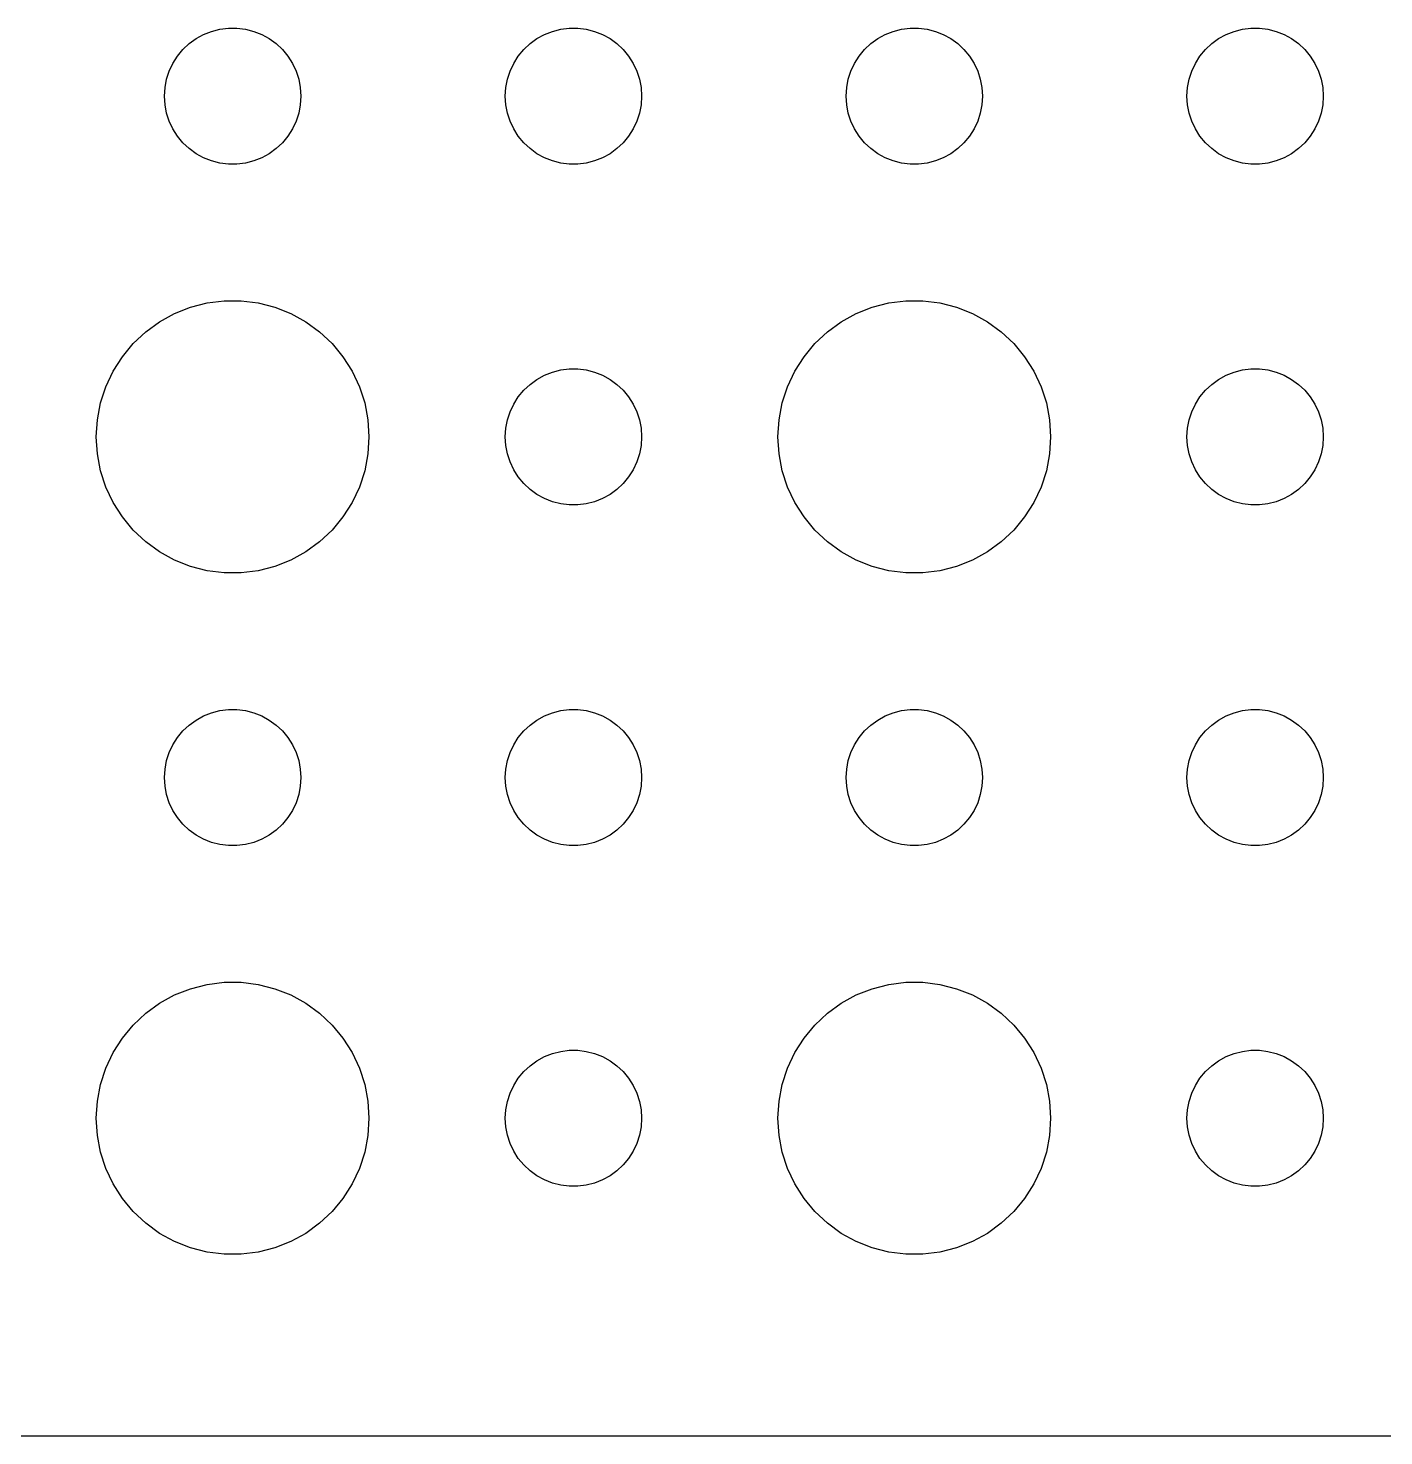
# Model space of a CAD drawing. Header units: metres. Extents: x -112 to 112, y -74 to 74.
# Drawn here: x -4.5 to 25.33, y -74.49 to -43.5 of the extents above; entities that cross this region are included whole.
import ezdxf

# ---------------------------------------------------------------- set-up
doc = ezdxf.new("R2010")
doc.units = ezdxf.units.M

msp = doc.modelspace()

# ---------------------------------------------------------------- linework, layer by layer
for p, q in [((-0.80373, -43.7335), (-0.63866, -43.6428)), ((-0.63866, -43.6428), (-0.46352, -43.5734)), ((-0.46352, -43.5734), (-0.28107, -43.5266)), ((-0.28107, -43.5266), (-0.09418, -43.503)), ((-0.09418, -43.503), (0.09418, -43.503)), ((0.09418, -43.503), (0.28107, -43.5266)), ((0.28107, -43.5266), (0.46352, -43.5734)), ((0.46352, -43.5734), (0.63866, -43.6428)), ((0.63866, -43.6428), (0.80373, -43.7335)), ((6.69626, -43.7335), (6.86133, -43.6428)), ((6.86133, -43.6428), (7.03647, -43.5734)), ((7.03647, -43.5734), (7.21892, -43.5266)), ((7.21892, -43.5266), (7.40581, -43.503)), ((7.40581, -43.503), (7.59418, -43.503)), ((7.59418, -43.503), (7.78107, -43.5266)), ((7.78107, -43.5266), (7.96352, -43.5734)), ((7.96352, -43.5734), (8.13866, -43.6428)), ((8.13866, -43.6428), (8.30373, -43.7335)), ((14.1963, -43.7335), (14.3613, -43.6428)), ((14.3613, -43.6428), (14.5365, -43.5734)), ((14.5365, -43.5734), (14.7189, -43.5266)), ((14.7189, -43.5266), (14.9058, -43.503)), ((14.9058, -43.503), (15.0942, -43.503)), ((15.0942, -43.503), (15.2811, -43.5266)), ((15.2811, -43.5266), (15.4635, -43.5734)), ((15.4635, -43.5734), (15.6387, -43.6428)), ((15.6387, -43.6428), (15.8037, -43.7335)), ((21.6963, -43.7335), (21.8613, -43.6428)), ((21.8613, -43.6428), (22.0365, -43.5734)), ((22.0365, -43.5734), (22.2189, -43.5266)), ((22.2189, -43.5266), (22.4058, -43.503)), ((22.4058, -43.503), (22.5942, -43.503)), ((22.5942, -43.503), (22.7811, -43.5266)), ((22.7811, -43.5266), (22.9635, -43.5734)), ((22.9635, -43.5734), (23.1387, -43.6428)), ((23.1387, -43.6428), (23.3037, -43.7335)), ((-1.21352, -44.1183), (-1.09344, -43.9732)), ((-1.09344, -43.9732), (-0.95613, -43.8442)), ((-0.95613, -43.8442), (-0.80373, -43.7335)), ((0.80373, -43.7335), (0.95613, -43.8442)), ((0.95613, -43.8442), (1.09344, -43.9732)), ((1.09344, -43.9732), (1.21352, -44.1183)), ((6.28647, -44.1183), (6.40654, -43.9732)), ((6.40654, -43.9732), (6.54385, -43.8442)), ((6.54385, -43.8442), (6.69626, -43.7335)), ((8.30373, -43.7335), (8.45613, -43.8442)), ((8.45613, -43.8442), (8.59344, -43.9732)), ((8.59344, -43.9732), (8.71352, -44.1183)), ((13.7865, -44.1183), (13.9065, -43.9732)), ((13.9065, -43.9732), (14.0439, -43.8442)), ((14.0439, -43.8442), (14.1963, -43.7335)), ((15.8037, -43.7335), (15.9561, -43.8442)), ((15.9561, -43.8442), (16.0934, -43.9732)), ((16.0934, -43.9732), (16.2135, -44.1183)), ((21.2865, -44.1183), (21.4065, -43.9732)), ((21.4065, -43.9732), (21.5439, -43.8442)), ((21.5439, -43.8442), (21.6963, -43.7335)), ((23.3037, -43.7335), (23.4561, -43.8442)), ((23.4561, -43.8442), (23.5934, -43.9732)), ((23.5934, -43.9732), (23.7135, -44.1183)), ((-1.39465, -44.4478), (-1.31445, -44.2774)), ((-1.31445, -44.2774), (-1.21352, -44.1183)), ((1.21352, -44.1183), (1.31445, -44.2774)), ((1.31445, -44.2774), (1.39465, -44.4478)), ((6.10533, -44.4478), (6.18553, -44.2774)), ((6.18553, -44.2774), (6.28647, -44.1183)), ((8.71352, -44.1183), (8.81445, -44.2774)), ((8.81445, -44.2774), (8.89465, -44.4478)), ((13.6053, -44.4478), (13.6855, -44.2774)), ((13.6855, -44.2774), (13.7865, -44.1183)), ((16.2135, -44.1183), (16.3145, -44.2774)), ((16.3145, -44.2774), (16.3947, -44.4478)), ((21.1053, -44.4478), (21.1855, -44.2774)), ((21.1855, -44.2774), (21.2865, -44.1183)), ((23.7135, -44.1183), (23.8145, -44.2774)), ((23.8145, -44.2774), (23.8947, -44.4478)), ((-1.45287, -44.627), (-1.39465, -44.4478)), ((1.39465, -44.4478), (1.45287, -44.627)), ((6.04712, -44.627), (6.10533, -44.4478)), ((8.89465, -44.4478), (8.95287, -44.627)), ((13.5471, -44.627), (13.6053, -44.4478)), ((16.3947, -44.4478), (16.4529, -44.627)), ((21.0471, -44.627), (21.1053, -44.4478)), ((23.8947, -44.4478), (23.9529, -44.627)), ((-1.5, -45), (-1.48816, -44.812)), ((-1.48816, -44.812), (-1.45287, -44.627)), ((1.45287, -44.627), (1.48816, -44.812)), ((1.48816, -44.812), (1.5, -45)), ((6, -45), (6.01183, -44.812)), ((6.01183, -44.812), (6.04712, -44.627)), ((8.95287, -44.627), (8.98816, -44.812)), ((8.98816, -44.812), (9, -45)), ((13.5, -45), (13.5118, -44.812)), ((13.5118, -44.812), (13.5471, -44.627)), ((16.4529, -44.627), (16.4882, -44.812)), ((16.4882, -44.812), (16.5, -45)), ((21, -45), (21.0118, -44.812)), ((21.0118, -44.812), (21.0471, -44.627)), ((23.9529, -44.627), (23.9882, -44.812)), ((23.9882, -44.812), (24, -45)), ((-1.48816, -45.188), (-1.5, -45)), ((-1.45287, -45.373), (-1.48816, -45.188)), ((1.48816, -45.188), (1.45287, -45.373)), ((1.5, -45), (1.48816, -45.188)), ((6.01183, -45.188), (6, -45)), ((6.04712, -45.373), (6.01183, -45.188)), ((8.98816, -45.188), (8.95287, -45.373)), ((9, -45), (8.98816, -45.188)), ((13.5118, -45.188), (13.5, -45)), ((13.5471, -45.373), (13.5118, -45.188)), ((16.4882, -45.188), (16.4529, -45.373)), ((16.5, -45), (16.4882, -45.188)), ((21.0118, -45.188), (21, -45)), ((21.0471, -45.373), (21.0118, -45.188)), ((23.9882, -45.188), (23.9529, -45.373)), ((24, -45), (23.9882, -45.188)), ((-1.39465, -45.5522), (-1.45287, -45.373)), ((1.45287, -45.373), (1.39465, -45.5522)), ((6.10533, -45.5522), (6.04712, -45.373)), ((8.95287, -45.373), (8.89465, -45.5522)), ((13.6053, -45.5522), (13.5471, -45.373)), ((16.4529, -45.373), (16.3947, -45.5522)), ((21.1053, -45.5522), (21.0471, -45.373)), ((23.9529, -45.373), (23.8947, -45.5522)), ((-1.31445, -45.7226), (-1.39465, -45.5522)), ((-1.21352, -45.8817), (-1.31445, -45.7226)), ((1.31445, -45.7226), (1.21352, -45.8817)), ((1.39465, -45.5522), (1.31445, -45.7226)), ((6.18553, -45.7226), (6.10533, -45.5522)), ((6.28647, -45.8817), (6.18553, -45.7226)), ((8.81445, -45.7226), (8.71352, -45.8817)), ((8.89465, -45.5522), (8.81445, -45.7226)), ((13.6855, -45.7226), (13.6053, -45.5522)), ((13.7865, -45.8817), (13.6855, -45.7226)), ((16.3145, -45.7226), (16.2135, -45.8817)), ((16.3947, -45.5522), (16.3145, -45.7226)), ((21.1855, -45.7226), (21.1053, -45.5522)), ((21.2865, -45.8817), (21.1855, -45.7226)), ((23.8145, -45.7226), (23.7135, -45.8817)), ((23.8947, -45.5522), (23.8145, -45.7226)), ((-1.09344, -46.0268), (-1.21352, -45.8817)), ((-0.95613, -46.1558), (-1.09344, -46.0268)), ((-0.80373, -46.2665), (-0.95613, -46.1558)), ((0.95613, -46.1558), (0.80373, -46.2665)), ((1.09344, -46.0268), (0.95613, -46.1558)), ((1.21352, -45.8817), (1.09344, -46.0268)), ((6.40654, -46.0268), (6.28647, -45.8817)), ((6.54385, -46.1558), (6.40654, -46.0268)), ((6.69626, -46.2665), (6.54385, -46.1558)), ((8.45613, -46.1558), (8.30373, -46.2665)), ((8.59344, -46.0268), (8.45613, -46.1558)), ((8.71352, -45.8817), (8.59344, -46.0268)), ((13.9065, -46.0268), (13.7865, -45.8817)), ((14.0439, -46.1558), (13.9065, -46.0268)), ((14.1963, -46.2665), (14.0439, -46.1558)), ((15.9561, -46.1558), (15.8037, -46.2665)), ((16.0934, -46.0268), (15.9561, -46.1558)), ((16.2135, -45.8817), (16.0934, -46.0268)), ((21.4065, -46.0268), (21.2865, -45.8817)), ((21.5439, -46.1558), (21.4065, -46.0268)), ((21.6963, -46.2665), (21.5439, -46.1558)), ((23.4561, -46.1558), (23.3037, -46.2665)), ((23.5934, -46.0268), (23.4561, -46.1558)), ((23.7135, -45.8817), (23.5934, -46.0268)), ((-0.63866, -46.3572), (-0.80373, -46.2665)), ((-0.46352, -46.4266), (-0.63866, -46.3572)), ((-0.28107, -46.4734), (-0.46352, -46.4266)), ((-0.09418, -46.497), (-0.28107, -46.4734)), ((0.28107, -46.4734), (0.09418, -46.497)), ((0.46352, -46.4266), (0.28107, -46.4734)), ((0.63866, -46.3572), (0.46352, -46.4266)), ((0.80373, -46.2665), (0.63866, -46.3572)), ((6.86133, -46.3572), (6.69626, -46.2665)), ((7.03647, -46.4266), (6.86133, -46.3572)), ((7.21892, -46.4734), (7.03647, -46.4266)), ((7.40581, -46.497), (7.21892, -46.4734)), ((7.78107, -46.4734), (7.59418, -46.497)), ((7.96352, -46.4266), (7.78107, -46.4734)), ((8.13866, -46.3572), (7.96352, -46.4266)), ((8.30373, -46.2665), (8.13866, -46.3572)), ((14.3613, -46.3572), (14.1963, -46.2665)), ((14.5365, -46.4266), (14.3613, -46.3572)), ((14.7189, -46.4734), (14.5365, -46.4266)), ((14.9058, -46.497), (14.7189, -46.4734)), ((15.2811, -46.4734), (15.0942, -46.497)), ((15.4635, -46.4266), (15.2811, -46.4734)), ((15.6387, -46.3572), (15.4635, -46.4266)), ((15.8037, -46.2665), (15.6387, -46.3572)), ((21.8613, -46.3572), (21.6963, -46.2665)), ((22.0365, -46.4266), (21.8613, -46.3572)), ((22.2189, -46.4734), (22.0365, -46.4266)), ((22.4058, -46.497), (22.2189, -46.4734)), ((22.7811, -46.4734), (22.5942, -46.497)), ((22.9635, -46.4266), (22.7811, -46.4734)), ((23.1387, -46.3572), (22.9635, -46.4266)), ((23.3037, -46.2665), (23.1387, -46.3572)), ((0.09418, -46.497), (-0.09418, -46.497)), ((7.59418, -46.497), (7.40581, -46.497)), ((15.0942, -46.497), (14.9058, -46.497)), ((22.5942, -46.497), (22.4058, -46.497)), ((-0.92705, -49.6468), (-0.56213, -49.5531)), ((-0.56213, -49.5531), (-0.18837, -49.5059)), ((-0.18837, -49.5059), (0.18837, -49.5059)), ((0.18837, -49.5059), (0.56213, -49.5531)), ((0.56213, -49.5531), (0.92705, -49.6468)), ((14.0729, -49.6468), (14.4379, -49.5531)), ((14.4379, -49.5531), (14.8116, -49.5059)), ((14.8116, -49.5059), (15.1884, -49.5059)), ((15.1884, -49.5059), (15.5621, -49.5531)), ((15.5621, -49.5531), (15.927, -49.6468)), ((-1.60747, -49.967), (-1.27733, -49.7855)), ((-1.27733, -49.7855), (-0.92705, -49.6468)), ((0.92705, -49.6468), (1.27733, -49.7855)), ((1.27733, -49.7855), (1.60747, -49.967)), ((13.3925, -49.967), (13.7227, -49.7855)), ((13.7227, -49.7855), (14.0729, -49.6468)), ((15.927, -49.6468), (16.2773, -49.7855)), ((16.2773, -49.7855), (16.6075, -49.967)), ((-2.1869, -50.4464), (-1.91226, -50.1885)), ((-1.91226, -50.1885), (-1.60747, -49.967)), ((1.60747, -49.967), (1.91226, -50.1885)), ((1.91226, -50.1885), (2.1869, -50.4464)), ((12.8131, -50.4464), (13.0877, -50.1885)), ((13.0877, -50.1885), (13.3925, -49.967)), ((16.6075, -49.967), (16.9123, -50.1885)), ((16.9123, -50.1885), (17.1869, -50.4464)), ((-2.42705, -50.7366), (-2.1869, -50.4464)), ((2.1869, -50.4464), (2.42705, -50.7366)), ((12.5729, -50.7366), (12.8131, -50.4464)), ((17.1869, -50.4464), (17.427, -50.7366)), ((-2.62891, -51.0547), (-2.42705, -50.7366)), ((2.42705, -50.7366), (2.62891, -51.0547)), ((12.3711, -51.0547), (12.5729, -50.7366)), ((17.427, -50.7366), (17.6289, -51.0547)), ((-2.78932, -51.3956), (-2.62891, -51.0547)), ((2.62891, -51.0547), (2.78932, -51.3956)), ((6.86133, -51.1428), (7.03647, -51.0734)), ((7.03647, -51.0734), (7.21892, -51.0266)), ((7.21892, -51.0266), (7.40581, -51.003)), ((7.40581, -51.003), (7.59418, -51.003)), ((7.59418, -51.003), (7.78107, -51.0266)), ((7.78107, -51.0266), (7.96352, -51.0734)), ((7.96352, -51.0734), (8.13866, -51.1428)), ((12.2107, -51.3956), (12.3711, -51.0547)), ((17.6289, -51.0547), (17.7893, -51.3956)), ((21.8613, -51.1428), (22.0365, -51.0734)), ((22.0365, -51.0734), (22.2189, -51.0266)), ((22.2189, -51.0266), (22.4058, -51.003)), ((22.4058, -51.003), (22.5942, -51.003)), ((22.5942, -51.003), (22.7811, -51.0266)), ((22.7811, -51.0266), (22.9635, -51.0734)), ((22.9635, -51.0734), (23.1387, -51.1428)), ((-2.90575, -51.7539), (-2.78932, -51.3956)), ((2.78932, -51.3956), (2.90575, -51.7539)), ((6.40654, -51.4732), (6.54385, -51.3442)), ((6.54385, -51.3442), (6.69626, -51.2335)), ((6.69626, -51.2335), (6.86133, -51.1428)), ((8.13866, -51.1428), (8.30373, -51.2335)), ((8.30373, -51.2335), (8.45613, -51.3442)), ((8.45613, -51.3442), (8.59344, -51.4732)), ((12.0942, -51.7539), (12.2107, -51.3956)), ((17.7893, -51.3956), (17.9057, -51.7539)), ((21.4065, -51.4732), (21.5439, -51.3442)), ((21.5439, -51.3442), (21.6963, -51.2335)), ((21.6963, -51.2335), (21.8613, -51.1428)), ((23.1387, -51.1428), (23.3037, -51.2335)), ((23.3037, -51.2335), (23.4561, -51.3442)), ((23.4561, -51.3442), (23.5934, -51.4732)), ((6.18553, -51.7774), (6.28647, -51.6183)), ((6.28647, -51.6183), (6.40654, -51.4732)), ((8.59344, -51.4732), (8.71352, -51.6183)), ((8.71352, -51.6183), (8.81445, -51.7774)), ((21.1855, -51.7774), (21.2865, -51.6183)), ((21.2865, -51.6183), (21.4065, -51.4732)), ((23.5934, -51.4732), (23.7135, -51.6183)), ((23.7135, -51.6183), (23.8145, -51.7774)), ((-2.97633, -52.124), (-2.90575, -51.7539)), ((2.90575, -51.7539), (2.97633, -52.124)), ((6.04712, -52.127), (6.10533, -51.9478)), ((6.10533, -51.9478), (6.18553, -51.7774)), ((8.81445, -51.7774), (8.89465, -51.9478)), ((8.89465, -51.9478), (8.95287, -52.127)), ((12.0237, -52.124), (12.0942, -51.7539)), ((17.9057, -51.7539), (17.9763, -52.124)), ((21.0471, -52.127), (21.1053, -51.9478)), ((21.1053, -51.9478), (21.1855, -51.7774)), ((23.8145, -51.7774), (23.8947, -51.9478)), ((23.8947, -51.9478), (23.9529, -52.127)), ((-3, -52.5), (-2.97633, -52.124)), ((2.97633, -52.124), (3, -52.5)), ((6, -52.5), (6.01183, -52.312)), ((6.01183, -52.312), (6.04712, -52.127)), ((8.95287, -52.127), (8.98816, -52.312)), ((8.98816, -52.312), (9, -52.5)), ((12, -52.5), (12.0237, -52.124)), ((17.9763, -52.124), (18, -52.5)), ((21, -52.5), (21.0118, -52.312)), ((21.0118, -52.312), (21.0471, -52.127)), ((23.9529, -52.127), (23.9882, -52.312)), ((23.9882, -52.312), (24, -52.5)), ((-2.97633, -52.876), (-3, -52.5)), ((3, -52.5), (2.97633, -52.876)), ((6.01183, -52.688), (6, -52.5)), ((9, -52.5), (8.98816, -52.688)), ((12.0237, -52.876), (12, -52.5)), ((18, -52.5), (17.9763, -52.876)), ((21.0118, -52.688), (21, -52.5)), ((24, -52.5), (23.9882, -52.688)), ((-2.90575, -53.2461), (-2.97633, -52.876)), ((2.97633, -52.876), (2.90575, -53.2461)), ((6.04712, -52.873), (6.01183, -52.688)), ((6.10533, -53.0522), (6.04712, -52.873)), ((8.95287, -52.873), (8.89465, -53.0522)), ((8.98816, -52.688), (8.95287, -52.873)), ((12.0942, -53.2461), (12.0237, -52.876)), ((17.9763, -52.876), (17.9057, -53.2461)), ((21.0471, -52.873), (21.0118, -52.688)), ((21.1053, -53.0522), (21.0471, -52.873)), ((23.9529, -52.873), (23.8947, -53.0522)), ((23.9882, -52.688), (23.9529, -52.873)), ((-2.78932, -53.6044), (-2.90575, -53.2461)), ((2.90575, -53.2461), (2.78932, -53.6044)), ((6.18553, -53.2226), (6.10533, -53.0522)), ((6.28647, -53.3817), (6.18553, -53.2226)), ((8.81445, -53.2226), (8.71352, -53.3817)), ((8.89465, -53.0522), (8.81445, -53.2226)), ((12.2107, -53.6044), (12.0942, -53.2461)), ((17.9057, -53.2461), (17.7893, -53.6044)), ((21.1855, -53.2226), (21.1053, -53.0522)), ((21.2865, -53.3817), (21.1855, -53.2226)), ((23.8145, -53.2226), (23.7135, -53.3817)), ((23.8947, -53.0522), (23.8145, -53.2226)), ((-2.62891, -53.9453), (-2.78932, -53.6044)), ((2.78932, -53.6044), (2.62891, -53.9453)), ((6.40654, -53.5268), (6.28647, -53.3817)), ((6.54385, -53.6558), (6.40654, -53.5268)), ((8.59344, -53.5268), (8.45613, -53.6558)), ((8.71352, -53.3817), (8.59344, -53.5268)), ((12.3711, -53.9453), (12.2107, -53.6044)), ((17.7893, -53.6044), (17.6289, -53.9453)), ((21.4065, -53.5268), (21.2865, -53.3817)), ((21.5439, -53.6558), (21.4065, -53.5268)), ((23.5934, -53.5268), (23.4561, -53.6558)), ((23.7135, -53.3817), (23.5934, -53.5268)), ((6.69626, -53.7665), (6.54385, -53.6558)), ((6.86133, -53.8572), (6.69626, -53.7665)), ((7.03647, -53.9266), (6.86133, -53.8572)), ((8.13866, -53.8572), (7.96352, -53.9266)), ((8.30373, -53.7665), (8.13866, -53.8572)), ((8.45613, -53.6558), (8.30373, -53.7665)), ((21.6963, -53.7665), (21.5439, -53.6558)), ((21.8613, -53.8572), (21.6963, -53.7665)), ((22.0365, -53.9266), (21.8613, -53.8572)), ((23.1387, -53.8572), (22.9635, -53.9266)), ((23.3037, -53.7665), (23.1387, -53.8572)), ((23.4561, -53.6558), (23.3037, -53.7665)), ((-2.42705, -54.2634), (-2.62891, -53.9453)), ((2.62891, -53.9453), (2.42705, -54.2634)), ((7.21892, -53.9734), (7.03647, -53.9266)), ((7.40581, -53.997), (7.21892, -53.9734)), ((7.59418, -53.997), (7.40581, -53.997)), ((7.78107, -53.9734), (7.59418, -53.997)), ((7.96352, -53.9266), (7.78107, -53.9734)), ((12.5729, -54.2634), (12.3711, -53.9453)), ((17.6289, -53.9453), (17.427, -54.2634)), ((22.2189, -53.9734), (22.0365, -53.9266)), ((22.4058, -53.997), (22.2189, -53.9734)), ((22.5942, -53.997), (22.4058, -53.997)), ((22.7811, -53.9734), (22.5942, -53.997)), ((22.9635, -53.9266), (22.7811, -53.9734)), ((-2.1869, -54.5536), (-2.42705, -54.2634)), ((2.42705, -54.2634), (2.1869, -54.5536)), ((12.8131, -54.5536), (12.5729, -54.2634)), ((17.427, -54.2634), (17.1869, -54.5536)), ((-1.91226, -54.8115), (-2.1869, -54.5536)), ((-1.60747, -55.033), (-1.91226, -54.8115)), ((1.91226, -54.8115), (1.60747, -55.033)), ((2.1869, -54.5536), (1.91226, -54.8115)), ((13.0877, -54.8115), (12.8131, -54.5536)), ((13.3925, -55.033), (13.0877, -54.8115)), ((16.9123, -54.8115), (16.6075, -55.033)), ((17.1869, -54.5536), (16.9123, -54.8115)), ((-1.27733, -55.2145), (-1.60747, -55.033)), ((1.60747, -55.033), (1.27733, -55.2145)), ((13.7227, -55.2145), (13.3925, -55.033)), ((16.6075, -55.033), (16.2773, -55.2145)), ((-0.92705, -55.3532), (-1.27733, -55.2145)), ((-0.56213, -55.4469), (-0.92705, -55.3532)), ((-0.18837, -55.4941), (-0.56213, -55.4469)), ((0.56213, -55.4469), (0.18837, -55.4941)), ((0.92705, -55.3532), (0.56213, -55.4469)), ((1.27733, -55.2145), (0.92705, -55.3532)), ((14.0729, -55.3532), (13.7227, -55.2145)), ((14.4379, -55.4469), (14.0729, -55.3532)), ((14.8116, -55.4941), (14.4379, -55.4469)), ((15.5621, -55.4469), (15.1884, -55.4941)), ((15.927, -55.3532), (15.5621, -55.4469)), ((16.2773, -55.2145), (15.927, -55.3532)), ((0.18837, -55.4941), (-0.18837, -55.4941)), ((15.1884, -55.4941), (14.8116, -55.4941)), ((-0.46352, -58.5734), (-0.28107, -58.5266)), ((-0.28107, -58.5266), (-0.09418, -58.503)), ((-0.09418, -58.503), (0.09418, -58.503)), ((0.09418, -58.503), (0.28107, -58.5266)), ((0.28107, -58.5266), (0.46352, -58.5734)), ((7.03647, -58.5734), (7.21892, -58.5266)), ((7.21892, -58.5266), (7.40581, -58.503)), ((7.40581, -58.503), (7.59418, -58.503)), ((7.59418, -58.503), (7.78107, -58.5266)), ((7.78107, -58.5266), (7.96352, -58.5734)), ((14.5365, -58.5734), (14.7189, -58.5266)), ((14.7189, -58.5266), (14.9058, -58.503)), ((14.9058, -58.503), (15.0942, -58.503)), ((15.0942, -58.503), (15.2811, -58.5266)), ((15.2811, -58.5266), (15.4635, -58.5734)), ((22.0365, -58.5734), (22.2189, -58.5266)), ((22.2189, -58.5266), (22.4058, -58.503)), ((22.4058, -58.503), (22.5942, -58.503)), ((22.5942, -58.503), (22.7811, -58.5266)), ((22.7811, -58.5266), (22.9635, -58.5734)), ((-1.09344, -58.9732), (-0.95613, -58.8442)), ((-0.95613, -58.8442), (-0.80373, -58.7335)), ((-0.80373, -58.7335), (-0.63866, -58.6428)), ((-0.63866, -58.6428), (-0.46352, -58.5734)), ((0.46352, -58.5734), (0.63866, -58.6428)), ((0.63866, -58.6428), (0.80373, -58.7335)), ((0.80373, -58.7335), (0.95613, -58.8442)), ((0.95613, -58.8442), (1.09344, -58.9732)), ((6.40654, -58.9732), (6.54385, -58.8442)), ((6.54385, -58.8442), (6.69626, -58.7335)), ((6.69626, -58.7335), (6.86133, -58.6428)), ((6.86133, -58.6428), (7.03647, -58.5734)), ((7.96352, -58.5734), (8.13866, -58.6428)), ((8.13866, -58.6428), (8.30373, -58.7335)), ((8.30373, -58.7335), (8.45613, -58.8442)), ((8.45613, -58.8442), (8.59344, -58.9732)), ((13.9065, -58.9732), (14.0439, -58.8442)), ((14.0439, -58.8442), (14.1963, -58.7335)), ((14.1963, -58.7335), (14.3613, -58.6428)), ((14.3613, -58.6428), (14.5365, -58.5734)), ((15.4635, -58.5734), (15.6387, -58.6428)), ((15.6387, -58.6428), (15.8037, -58.7335)), ((15.8037, -58.7335), (15.9561, -58.8442)), ((15.9561, -58.8442), (16.0934, -58.9732)), ((21.4065, -58.9732), (21.5439, -58.8442)), ((21.5439, -58.8442), (21.6963, -58.7335)), ((21.6963, -58.7335), (21.8613, -58.6428)), ((21.8613, -58.6428), (22.0365, -58.5734)), ((22.9635, -58.5734), (23.1387, -58.6428)), ((23.1387, -58.6428), (23.3037, -58.7335)), ((23.3037, -58.7335), (23.4561, -58.8442)), ((23.4561, -58.8442), (23.5934, -58.9732)), ((-1.31445, -59.2774), (-1.21352, -59.1183)), ((-1.21352, -59.1183), (-1.09344, -58.9732)), ((1.09344, -58.9732), (1.21352, -59.1183)), ((1.21352, -59.1183), (1.31445, -59.2774)), ((6.18553, -59.2774), (6.28647, -59.1183)), ((6.28647, -59.1183), (6.40654, -58.9732)), ((8.59344, -58.9732), (8.71352, -59.1183)), ((8.71352, -59.1183), (8.81445, -59.2774)), ((13.6855, -59.2774), (13.7865, -59.1183)), ((13.7865, -59.1183), (13.9065, -58.9732)), ((16.0934, -58.9732), (16.2135, -59.1183)), ((16.2135, -59.1183), (16.3145, -59.2774)), ((21.1855, -59.2774), (21.2865, -59.1183)), ((21.2865, -59.1183), (21.4065, -58.9732)), ((23.5934, -58.9732), (23.7135, -59.1183)), ((23.7135, -59.1183), (23.8145, -59.2774)), ((-1.45287, -59.627), (-1.39465, -59.4478)), ((-1.39465, -59.4478), (-1.31445, -59.2774)), ((1.31445, -59.2774), (1.39465, -59.4478)), ((1.39465, -59.4478), (1.45287, -59.627)), ((6.04712, -59.627), (6.10533, -59.4478)), ((6.10533, -59.4478), (6.18553, -59.2774)), ((8.81445, -59.2774), (8.89465, -59.4478)), ((8.89465, -59.4478), (8.95287, -59.627)), ((13.5471, -59.627), (13.6053, -59.4478)), ((13.6053, -59.4478), (13.6855, -59.2774)), ((16.3145, -59.2774), (16.3947, -59.4478)), ((16.3947, -59.4478), (16.4529, -59.627)), ((21.0471, -59.627), (21.1053, -59.4478)), ((21.1053, -59.4478), (21.1855, -59.2774)), ((23.8145, -59.2774), (23.8947, -59.4478)), ((23.8947, -59.4478), (23.9529, -59.627)), ((-1.48816, -59.812), (-1.45287, -59.627)), ((1.45287, -59.627), (1.48816, -59.812)), ((6.01183, -59.812), (6.04712, -59.627)), ((8.95287, -59.627), (8.98816, -59.812)), ((13.5118, -59.812), (13.5471, -59.627)), ((16.4529, -59.627), (16.4882, -59.812)), ((21.0118, -59.812), (21.0471, -59.627)), ((23.9529, -59.627), (23.9882, -59.812)), ((-1.5, -60), (-1.48816, -59.812)), ((-1.48816, -60.188), (-1.5, -60)), ((1.48816, -59.812), (1.5, -60)), ((1.5, -60), (1.48816, -60.188)), ((6, -60), (6.01183, -59.812)), ((6.01183, -60.188), (6, -60)), ((8.98816, -59.812), (9, -60)), ((9, -60), (8.98816, -60.188)), ((13.5, -60), (13.5118, -59.812)), ((13.5118, -60.188), (13.5, -60)), ((16.4882, -59.812), (16.5, -60)), ((16.5, -60), (16.4882, -60.188)), ((21, -60), (21.0118, -59.812)), ((21.0118, -60.188), (21, -60)), ((23.9882, -59.812), (24, -60)), ((24, -60), (23.9882, -60.188)), ((-1.45287, -60.373), (-1.48816, -60.188)), ((-1.39465, -60.5522), (-1.45287, -60.373)), ((1.45287, -60.373), (1.39465, -60.5522)), ((1.48816, -60.188), (1.45287, -60.373)), ((6.04712, -60.373), (6.01183, -60.188)), ((6.10533, -60.5522), (6.04712, -60.373)), ((8.95287, -60.373), (8.89465, -60.5522)), ((8.98816, -60.188), (8.95287, -60.373)), ((13.5471, -60.373), (13.5118, -60.188)), ((13.6053, -60.5522), (13.5471, -60.373)), ((16.4529, -60.373), (16.3947, -60.5522)), ((16.4882, -60.188), (16.4529, -60.373)), ((21.0471, -60.373), (21.0118, -60.188)), ((21.1053, -60.5522), (21.0471, -60.373)), ((23.9529, -60.373), (23.8947, -60.5522)), ((23.9882, -60.188), (23.9529, -60.373)), ((-1.31445, -60.7226), (-1.39465, -60.5522)), ((-1.21352, -60.8817), (-1.31445, -60.7226)), ((1.31445, -60.7226), (1.21352, -60.8817)), ((1.39465, -60.5522), (1.31445, -60.7226)), ((6.18553, -60.7226), (6.10533, -60.5522)), ((6.28647, -60.8817), (6.18553, -60.7226)), ((8.81445, -60.7226), (8.71352, -60.8817)), ((8.89465, -60.5522), (8.81445, -60.7226)), ((13.6855, -60.7226), (13.6053, -60.5522)), ((13.7865, -60.8817), (13.6855, -60.7226)), ((16.3145, -60.7226), (16.2135, -60.8817)), ((16.3947, -60.5522), (16.3145, -60.7226)), ((21.1855, -60.7226), (21.1053, -60.5522)), ((21.2865, -60.8817), (21.1855, -60.7226)), ((23.8145, -60.7226), (23.7135, -60.8817)), ((23.8947, -60.5522), (23.8145, -60.7226)), ((-1.09344, -61.0268), (-1.21352, -60.8817)), ((-0.95613, -61.1558), (-1.09344, -61.0268)), ((1.09344, -61.0268), (0.95613, -61.1558)), ((1.21352, -60.8817), (1.09344, -61.0268)), ((6.40654, -61.0268), (6.28647, -60.8817)), ((6.54385, -61.1558), (6.40654, -61.0268)), ((8.59344, -61.0268), (8.45613, -61.1558)), ((8.71352, -60.8817), (8.59344, -61.0268)), ((13.9065, -61.0268), (13.7865, -60.8817)), ((14.0439, -61.1558), (13.9065, -61.0268)), ((16.0934, -61.0268), (15.9561, -61.1558)), ((16.2135, -60.8817), (16.0934, -61.0268)), ((21.4065, -61.0268), (21.2865, -60.8817)), ((21.5439, -61.1558), (21.4065, -61.0268)), ((23.5934, -61.0268), (23.4561, -61.1558)), ((23.7135, -60.8817), (23.5934, -61.0268)), ((-0.80373, -61.2665), (-0.95613, -61.1558)), ((-0.63866, -61.3572), (-0.80373, -61.2665)), ((0.80373, -61.2665), (0.63866, -61.3572)), ((0.95613, -61.1558), (0.80373, -61.2665)), ((6.69626, -61.2665), (6.54385, -61.1558)), ((6.86133, -61.3572), (6.69626, -61.2665)), ((8.30373, -61.2665), (8.13866, -61.3572)), ((8.45613, -61.1558), (8.30373, -61.2665)), ((14.1963, -61.2665), (14.0439, -61.1558)), ((14.3613, -61.3572), (14.1963, -61.2665)), ((15.8037, -61.2665), (15.6387, -61.3572)), ((15.9561, -61.1558), (15.8037, -61.2665)), ((21.6963, -61.2665), (21.5439, -61.1558)), ((21.8613, -61.3572), (21.6963, -61.2665)), ((23.3037, -61.2665), (23.1387, -61.3572)), ((23.4561, -61.1558), (23.3037, -61.2665)), ((-0.46352, -61.4266), (-0.63866, -61.3572)), ((-0.28107, -61.4734), (-0.46352, -61.4266)), ((-0.09418, -61.497), (-0.28107, -61.4734)), ((0.09418, -61.497), (-0.09418, -61.497)), ((0.28107, -61.4734), (0.09418, -61.497)), ((0.46352, -61.4266), (0.28107, -61.4734)), ((0.63866, -61.3572), (0.46352, -61.4266)), ((7.03647, -61.4266), (6.86133, -61.3572)), ((7.21892, -61.4734), (7.03647, -61.4266)), ((7.40581, -61.497), (7.21892, -61.4734)), ((7.59418, -61.497), (7.40581, -61.497)), ((7.78107, -61.4734), (7.59418, -61.497)), ((7.96352, -61.4266), (7.78107, -61.4734)), ((8.13866, -61.3572), (7.96352, -61.4266)), ((14.5365, -61.4266), (14.3613, -61.3572)), ((14.7189, -61.4734), (14.5365, -61.4266)), ((14.9058, -61.497), (14.7189, -61.4734)), ((15.0942, -61.497), (14.9058, -61.497)), ((15.2811, -61.4734), (15.0942, -61.497)), ((15.4635, -61.4266), (15.2811, -61.4734)), ((15.6387, -61.3572), (15.4635, -61.4266)), ((22.0365, -61.4266), (21.8613, -61.3572)), ((22.2189, -61.4734), (22.0365, -61.4266)), ((22.4058, -61.497), (22.2189, -61.4734)), ((22.5942, -61.497), (22.4058, -61.497)), ((22.7811, -61.4734), (22.5942, -61.497)), ((22.9635, -61.4266), (22.7811, -61.4734)), ((23.1387, -61.3572), (22.9635, -61.4266)), ((-1.27733, -64.7855), (-0.92705, -64.6468)), ((-0.92705, -64.6468), (-0.56213, -64.5531)), ((-0.56213, -64.5531), (-0.18837, -64.5059)), ((-0.18837, -64.5059), (0.18837, -64.5059)), ((0.18837, -64.5059), (0.56213, -64.5531)), ((0.56213, -64.5531), (0.92705, -64.6468)), ((0.92705, -64.6468), (1.27733, -64.7855)), ((13.7227, -64.7855), (14.0729, -64.6468)), ((14.0729, -64.6468), (14.4379, -64.5531)), ((14.4379, -64.5531), (14.8116, -64.5059)), ((14.8116, -64.5059), (15.1884, -64.5059)), ((15.1884, -64.5059), (15.5621, -64.5531)), ((15.5621, -64.5531), (15.927, -64.6468)), ((15.927, -64.6468), (16.2773, -64.7855)), ((-1.91226, -65.1885), (-1.60747, -64.967)), ((-1.60747, -64.967), (-1.27733, -64.7855)), ((1.27733, -64.7855), (1.60747, -64.967)), ((1.60747, -64.967), (1.91226, -65.1885)), ((13.0877, -65.1885), (13.3925, -64.967)), ((13.3925, -64.967), (13.7227, -64.7855)), ((16.2773, -64.7855), (16.6075, -64.967)), ((16.6075, -64.967), (16.9123, -65.1885)), ((-2.1869, -65.4464), (-1.91226, -65.1885)), ((1.91226, -65.1885), (2.1869, -65.4464)), ((12.8131, -65.4464), (13.0877, -65.1885)), ((16.9123, -65.1885), (17.1869, -65.4464)), ((-2.42705, -65.7366), (-2.1869, -65.4464)), ((2.1869, -65.4464), (2.42705, -65.7366)), ((12.5729, -65.7366), (12.8131, -65.4464)), ((17.1869, -65.4464), (17.427, -65.7366)), ((-2.62891, -66.0547), (-2.42705, -65.7366)), ((2.42705, -65.7366), (2.62891, -66.0547)), ((12.3711, -66.0547), (12.5729, -65.7366)), ((17.427, -65.7366), (17.6289, -66.0547)), ((-2.78932, -66.3956), (-2.62891, -66.0547)), ((2.62891, -66.0547), (2.78932, -66.3956)), ((6.54385, -66.3442), (6.69626, -66.2335)), ((6.69626, -66.2335), (6.86133, -66.1428)), ((6.86133, -66.1428), (7.03647, -66.0734)), ((7.03647, -66.0734), (7.21892, -66.0266)), ((7.21892, -66.0266), (7.40581, -66.003)), ((7.40581, -66.003), (7.59418, -66.003)), ((7.59418, -66.003), (7.78107, -66.0266)), ((7.78107, -66.0266), (7.96352, -66.0734)), ((7.96352, -66.0734), (8.13866, -66.1428)), ((8.13866, -66.1428), (8.30373, -66.2335)), ((8.30373, -66.2335), (8.45613, -66.3442)), ((12.2107, -66.3956), (12.3711, -66.0547)), ((17.6289, -66.0547), (17.7893, -66.3956)), ((21.5439, -66.3442), (21.6963, -66.2335)), ((21.6963, -66.2335), (21.8613, -66.1428)), ((21.8613, -66.1428), (22.0365, -66.0734)), ((22.0365, -66.0734), (22.2189, -66.0266)), ((22.2189, -66.0266), (22.4058, -66.003)), ((22.4058, -66.003), (22.5942, -66.003)), ((22.5942, -66.003), (22.7811, -66.0266)), ((22.7811, -66.0266), (22.9635, -66.0734)), ((22.9635, -66.0734), (23.1387, -66.1428)), ((23.1387, -66.1428), (23.3037, -66.2335)), ((23.3037, -66.2335), (23.4561, -66.3442)), ((-2.90575, -66.7539), (-2.78932, -66.3956)), ((2.78932, -66.3956), (2.90575, -66.7539)), ((6.18553, -66.7774), (6.28647, -66.6183)), ((6.28647, -66.6183), (6.40654, -66.4732)), ((6.40654, -66.4732), (6.54385, -66.3442)), ((8.45613, -66.3442), (8.59344, -66.4732)), ((8.59344, -66.4732), (8.71352, -66.6183)), ((8.71352, -66.6183), (8.81445, -66.7774)), ((12.0942, -66.7539), (12.2107, -66.3956)), ((17.7893, -66.3956), (17.9057, -66.7539)), ((21.1855, -66.7774), (21.2865, -66.6183)), ((21.2865, -66.6183), (21.4065, -66.4732)), ((21.4065, -66.4732), (21.5439, -66.3442)), ((23.4561, -66.3442), (23.5934, -66.4732)), ((23.5934, -66.4732), (23.7135, -66.6183)), ((23.7135, -66.6183), (23.8145, -66.7774)), ((-2.97633, -67.124), (-2.90575, -66.7539)), ((2.90575, -66.7539), (2.97633, -67.124)), ((6.10533, -66.9478), (6.18553, -66.7774)), ((8.81445, -66.7774), (8.89465, -66.9478)), ((12.0237, -67.124), (12.0942, -66.7539)), ((17.9057, -66.7539), (17.9763, -67.124)), ((21.1053, -66.9478), (21.1855, -66.7774)), ((23.8145, -66.7774), (23.8947, -66.9478)), ((-3, -67.5), (-2.97633, -67.124)), ((2.97633, -67.124), (3, -67.5)), ((6.01183, -67.312), (6.04712, -67.127)), ((6.04712, -67.127), (6.10533, -66.9478)), ((8.89465, -66.9478), (8.95287, -67.127)), ((8.95287, -67.127), (8.98816, -67.312)), ((12, -67.5), (12.0237, -67.124)), ((17.9763, -67.124), (18, -67.5)), ((21.0118, -67.312), (21.0471, -67.127)), ((21.0471, -67.127), (21.1053, -66.9478)), ((23.8947, -66.9478), (23.9529, -67.127)), ((23.9529, -67.127), (23.9882, -67.312)), ((-2.97633, -67.876), (-3, -67.5)), ((3, -67.5), (2.97633, -67.876)), ((6, -67.5), (6.01183, -67.312)), ((6.01183, -67.688), (6, -67.5)), ((8.98816, -67.312), (9, -67.5)), ((9, -67.5), (8.98816, -67.688)), ((12.0237, -67.876), (12, -67.5)), ((18, -67.5), (17.9763, -67.876)), ((21, -67.5), (21.0118, -67.312)), ((21.0118, -67.688), (21, -67.5)), ((23.9882, -67.312), (24, -67.5)), ((24, -67.5), (23.9882, -67.688)), ((6.04712, -67.873), (6.01183, -67.688)), ((8.98816, -67.688), (8.95287, -67.873)), ((21.0471, -67.873), (21.0118, -67.688)), ((23.9882, -67.688), (23.9529, -67.873)), ((-2.90575, -68.2461), (-2.97633, -67.876)), ((2.97633, -67.876), (2.90575, -68.2461)), ((6.10533, -68.0522), (6.04712, -67.873)), ((6.18553, -68.2226), (6.10533, -68.0522)), ((8.89465, -68.0522), (8.81445, -68.2226)), ((8.95287, -67.873), (8.89465, -68.0522)), ((12.0942, -68.2461), (12.0237, -67.876)), ((17.9763, -67.876), (17.9057, -68.2461)), ((21.1053, -68.0522), (21.0471, -67.873)), ((21.1855, -68.2226), (21.1053, -68.0522)), ((23.8947, -68.0522), (23.8145, -68.2226)), ((23.9529, -67.873), (23.8947, -68.0522)), ((-2.78932, -68.6044), (-2.90575, -68.2461)), ((2.90575, -68.2461), (2.78932, -68.6044)), ((6.28647, -68.3817), (6.18553, -68.2226)), ((6.40654, -68.5268), (6.28647, -68.3817)), ((8.71352, -68.3817), (8.59344, -68.5268)), ((8.81445, -68.2226), (8.71352, -68.3817)), ((12.2107, -68.6044), (12.0942, -68.2461)), ((17.9057, -68.2461), (17.7893, -68.6044)), ((21.2865, -68.3817), (21.1855, -68.2226)), ((21.4065, -68.5268), (21.2865, -68.3817)), ((23.7135, -68.3817), (23.5934, -68.5268)), ((23.8145, -68.2226), (23.7135, -68.3817)), ((-2.62891, -68.9453), (-2.78932, -68.6044)), ((2.78932, -68.6044), (2.62891, -68.9453)), ((6.54385, -68.6558), (6.40654, -68.5268)), ((6.69626, -68.7665), (6.54385, -68.6558)), ((6.86133, -68.8572), (6.69626, -68.7665)), ((8.30373, -68.7665), (8.13866, -68.8572)), ((8.45613, -68.6558), (8.30373, -68.7665)), ((8.59344, -68.5268), (8.45613, -68.6558)), ((12.3711, -68.9453), (12.2107, -68.6044)), ((17.7893, -68.6044), (17.6289, -68.9453)), ((21.5439, -68.6558), (21.4065, -68.5268)), ((21.6963, -68.7665), (21.5439, -68.6558)), ((21.8613, -68.8572), (21.6963, -68.7665)), ((23.3037, -68.7665), (23.1387, -68.8572)), ((23.4561, -68.6558), (23.3037, -68.7665)), ((23.5934, -68.5268), (23.4561, -68.6558)), ((-2.42705, -69.2634), (-2.62891, -68.9453)), ((2.62891, -68.9453), (2.42705, -69.2634)), ((7.03647, -68.9266), (6.86133, -68.8572)), ((7.21892, -68.9734), (7.03647, -68.9266)), ((7.40581, -68.997), (7.21892, -68.9734)), ((7.59418, -68.997), (7.40581, -68.997)), ((7.78107, -68.9734), (7.59418, -68.997)), ((7.96352, -68.9266), (7.78107, -68.9734)), ((8.13866, -68.8572), (7.96352, -68.9266)), ((12.5729, -69.2634), (12.3711, -68.9453)), ((17.6289, -68.9453), (17.427, -69.2634)), ((22.0365, -68.9266), (21.8613, -68.8572)), ((22.2189, -68.9734), (22.0365, -68.9266)), ((22.4058, -68.997), (22.2189, -68.9734)), ((22.5942, -68.997), (22.4058, -68.997)), ((22.7811, -68.9734), (22.5942, -68.997)), ((22.9635, -68.9266), (22.7811, -68.9734)), ((23.1387, -68.8572), (22.9635, -68.9266)), ((-2.1869, -69.5536), (-2.42705, -69.2634)), ((2.42705, -69.2634), (2.1869, -69.5536)), ((12.8131, -69.5536), (12.5729, -69.2634)), ((17.427, -69.2634), (17.1869, -69.5536)), ((-1.91226, -69.8115), (-2.1869, -69.5536)), ((2.1869, -69.5536), (1.91226, -69.8115)), ((13.0877, -69.8115), (12.8131, -69.5536)), ((17.1869, -69.5536), (16.9123, -69.8115)), ((-1.60747, -70.033), (-1.91226, -69.8115)), ((1.91226, -69.8115), (1.60747, -70.033)), ((13.3925, -70.033), (13.0877, -69.8115)), ((16.9123, -69.8115), (16.6075, -70.033)), ((-1.27733, -70.2145), (-1.60747, -70.033)), ((-0.92705, -70.3532), (-1.27733, -70.2145)), ((1.27733, -70.2145), (0.92705, -70.3532)), ((1.60747, -70.033), (1.27733, -70.2145)), ((13.7227, -70.2145), (13.3925, -70.033)), ((14.0729, -70.3532), (13.7227, -70.2145)), ((16.2773, -70.2145), (15.927, -70.3532)), ((16.6075, -70.033), (16.2773, -70.2145)), ((-0.56213, -70.4469), (-0.92705, -70.3532)), ((-0.18837, -70.4941), (-0.56213, -70.4469)), ((0.18837, -70.4941), (-0.18837, -70.4941)), ((0.56213, -70.4469), (0.18837, -70.4941)), ((0.92705, -70.3532), (0.56213, -70.4469)), ((14.4379, -70.4469), (14.0729, -70.3532)), ((14.8116, -70.4941), (14.4379, -70.4469)), ((15.1884, -70.4941), (14.8116, -70.4941)), ((15.5621, -70.4469), (15.1884, -70.4941)), ((15.927, -70.3532), (15.5621, -70.4469)), ((-107.314, -74.4901), (107.314, -74.4901))]:
    msp.add_line(p, q)

doc.saveas('drawing.dxf')
